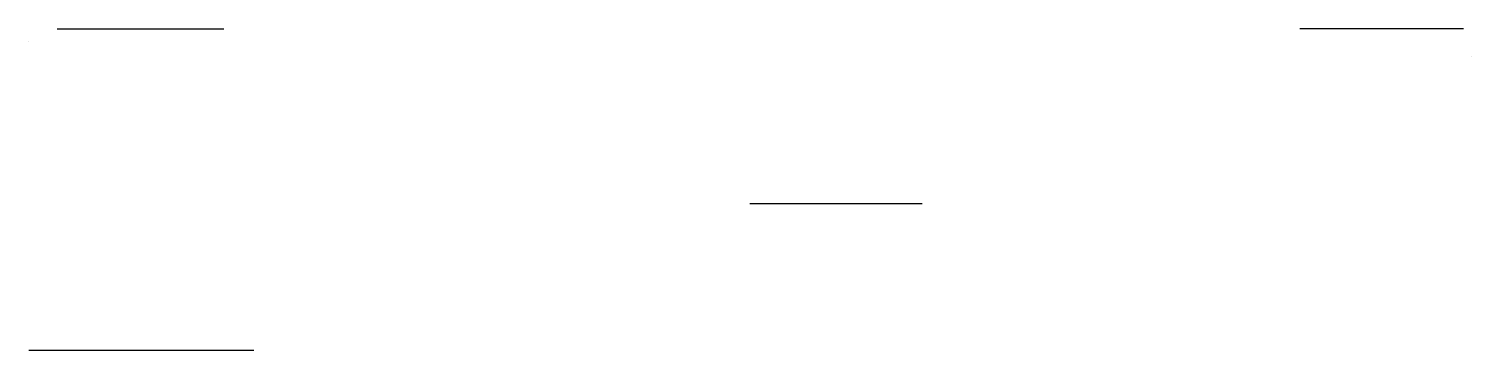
# Model space of a CAD drawing. Header units: millimetres. Extents: x 0 to 2022, y 1 to 1093.
# Drawn here: x 1844.6 to 1985.5, y 454.5 to 485.9 of the extents above.
import ezdxf

# ---------------------------------------------------------------- set-up
doc = ezdxf.new("R2010")
doc.units = ezdxf.units.MM
doc.layers.get('0').update_dxf_attribs({"true_color": 0xe7f0ff})

msp = doc.modelspace()

# ---------------------------------------------------------------- linework, layer by layer
for p, q in [((1847.35, 485.92, 465.14), (1847.62, 485.92, 481.14)), ((1847.62, 485.92, 481.14), (1863.62, 485.92, 481.14)), ((1984.75, 485.92, 481.14), (1968.75, 485.92, 481.14)), ((1984.75, 485.92, 465.14), (1984.75, 485.92, 481.14)), ((1844.58, 484.65), (1844.58, 484.65, 40.9)), ((1844.58, 484.65, 4.45), (1844.58, 484.65, 40.9)), ((1985.5, 483.17), (1985.5, 483.17, 45.64)), ((1915.04, 468.82, 465.14), (1915.04, 468.82, 465.14)), ((1915.04, 468.82, 494.14), (1931.85, 468.82, 494.14)), ((1844.58, 454.47, 319), (1866.58, 454.47, 319))]:
    msp.add_line(p, q)

doc.saveas('drawing.dxf')
